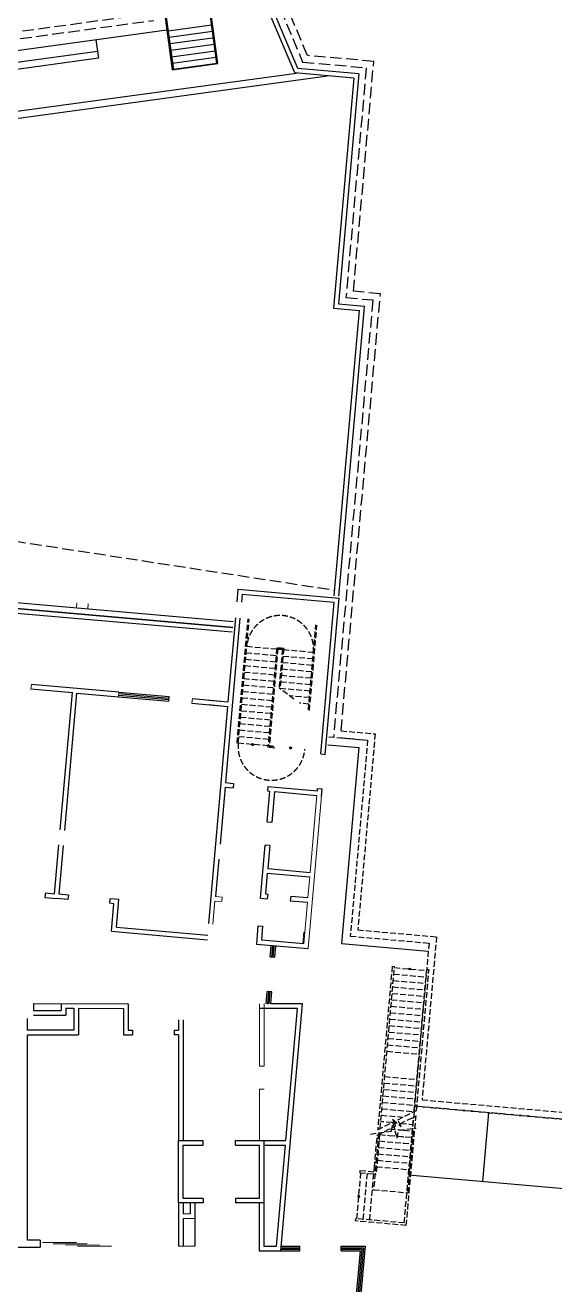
# Model space of a CAD drawing. Header units: millimetres. Extents: x 1311049 to 1489343, y -2265 to 146932.
# Drawn here: x 1399743 to 1422689, y 38219 to 92795 of the extents above; entities that cross this region are included whole.
import ezdxf

# ---------------------------------------------------------------- set-up
doc = ezdxf.new("R2010")
doc.units = ezdxf.units.MM
doc.header["$LTSCALE"] = 1000
doc.linetypes.add('DASH', pattern=[0.35, 0.25, -0.1])
doc.linetypes.add('XRE1$0$DASH', pattern=[0.35, 0.25, -0.1])
for name, color, linetype in [('A—墙体', 7, 'CONTINUOUS'), ('A—楼梯、电梯、栏杆', 50, 'CONTINUOUS'), ('A—门窗', 135, 'CONTINUOUS'), ('E1-RV-1F$0$WRV-1-01-N1$0$AUDIT_D_120618114340-341', 1, 'CONTINUOUS'), ('I—平面—门', 22, 'CONTINUOUS')]:
    doc.layers.add(name, color=color, linetype=linetype)
for name, color, linetype, lineweight in [('E1-RI-1F$0$A-DOOR-GLAZ', 1, 'CONTINUOUS', 5), ('E1-RI-1F$0$A-GLAZ', 140, 'CONTINUOUS', 5), ('E1-RI-1F$0$A-WALL', 7, 'CONTINUOUS', 5), ('E1-RV-1F$0$A-WALL', 7, 'CONTINUOUS', 5)]:
    doc.layers.add(name, color=color, linetype=linetype, lineweight=lineweight)
doc.layers.get('E1-RV-1F$0$WRV-1-01-N1$0$AUDIT_D_120618114340-341').off()
doc.layers.get('I—平面—门').off()

# ---------------------------------------------------------------- blocks, each defined once
blk = doc.blocks.new('E1-RI-1F$0$SLIDING-4_PANEL_NO_TRIM_NO')
at = {"layer": 'E1-RI-1F$0$A-DOOR-GLAZ'}
for p, q in [((102, 201), (1575, 201)), ((635, 150), (2108, 150)), ((1168, 99), (2641, 99)), ((1625, 48), (3098, 48))]:
    blk.add_line(p, q, dxfattribs=at)
blk = doc.blocks.new('E1-RV-1F$0$3')
at = {"layer": 'A—楼梯、电梯、栏杆'}
h = blk.add_hatch(color=256, dxfattribs=at)
edge = h.paths.add_edge_path()
edge.add_arc((10773785, -7567737), 20, 138.7891, 318.7891, ccw=False)
edge.add_arc((10773785, -7567737), 20, -41.2109, 138.7891, ccw=False)
blk.add_lwpolyline([(10773800, -7567750, -1), (10773770, -7567724, -1)], format="xyb", close=True, dxfattribs=at)

msp = doc.modelspace()

# ---------------------------------------------------------------- linework, layer by layer
at = {"layer": 'A—墙体'}
for p, q in [((1408960, 68362), (1408912, 67814)), ((1408960, 68362), (1413343, 67975)), ((1409142, 68145), (1409111, 67797)), ((1409142, 68145), (1413126, 67793)), ((1412545, 61219), (1413126, 67793)), ((1412744, 61201), (1413343, 67975)), ((1409049, 67100), (1408420, 59977)), ((1408850, 67117), (1408529, 63481)), ((1399994, 64035), (1401787, 63877)), ((1403797, 63900), (1400012, 64234)), ((1401261, 57925), (1401787, 63877)), ((1401460, 57907), (1401986, 63859)), ((1401986, 63859), (1403779, 63700)), ((1406967, 63419), (1408511, 63282)), ((1406985, 63618), (1408529, 63481)), ((1407681, 63355), (1408511, 63282)), ((1407698, 63555), (1408529, 63481)), ((1408511, 63282), (1408203, 59801)), ((1412545, 61219), (1412744, 61201)), ((1408203, 59801), (1407679, 53869)), ((1408402, 59778), (1408184, 57313)), ((1408402, 59778), (1408751, 59747)), ((1408420, 59977), (1408768, 59946)), ((1408768, 59946), (1408751, 59747)), ((1410226, 58262), (1410344, 59606)), ((1410262, 59814), (1410245, 59615)), ((1410245, 59615), (1410344, 59606)), ((1410262, 59814), (1412404, 59625)), ((1410544, 59589), (1410425, 58244)), ((1410544, 59589), (1412386, 59426)), ((1412404, 59625), (1412413, 59725)), ((1412413, 59725), (1412612, 59707)), ((1412583, 59383), (1412612, 59707)), ((1410425, 58244), (1410226, 58262)), ((1401017, 55160), (1401204, 57277)), ((1401216, 55143), (1401403, 57260)), ((1409935, 54974), (1410137, 57265)), ((1410337, 57248), (1410137, 57265)), ((1410337, 57248), (1410249, 56252)), ((1408127, 56665), (1407984, 55047)), ((1410249, 56252), (1412091, 56089)), ((1410231, 56053), (1410152, 55156)), ((1410231, 56053), (1412074, 55890)), ((1400618, 55196), (1400601, 54997)), ((1400618, 55196), (1401017, 55160)), ((1401614, 55108), (1401216, 55143)), ((1410152, 55156), (1410251, 55147)), ((1410251, 55147), (1410234, 54948)), ((1400601, 54997), (1401099, 54952)), ((1401597, 54908), (1401099, 54952)), ((1401614, 55108), (1401597, 54908)), ((1403407, 54949), (1403390, 54750)), ((1403589, 54732), (1403390, 54750)), ((1403806, 54914), (1403407, 54949)), ((1403483, 53537), (1403589, 54732)), ((1403700, 53719), (1403806, 54914)), ((1409935, 54974), (1410234, 54948)), ((1411247, 55059), (1411230, 54860)), ((1411230, 54860), (1411977, 54794)), ((1411247, 55059), (1411995, 54993)), ((1403483, 53537), (1407642, 53169)), ((1403700, 53719), (1407660, 53369)), ((1409829, 53779), (1409759, 52982)), ((1409829, 53779), (1410028, 53761)), ((1410028, 53761), (1409976, 53164)), ((1409759, 52982), (1412000, 52784)), ((1409976, 53164), (1411818, 53001)), ((1400100, 50401), (1404200, 50396)), ((1400100, 50401), (1400100, 50101)), ((1401300, 50400), (1401300, 50100)), ((1404200, 50396), (1404199, 49246)), ((1411760, 50390), (1410383, 50390)), ((1410817, 39690), (1411760, 50390)), ((1399849, 49251), (1399849, 49751)), ((1400099, 49901), (1401499, 49899)), ((1400100, 50101), (1401300, 50100)), ((1401500, 50199), (1401499, 49899)), ((1401500, 50199), (1401850, 50199)), ((1401850, 50199), (1401849, 49249)), ((1402050, 50199), (1402048, 49049)), ((1402050, 50199), (1404000, 50197)), ((1404000, 50197), (1403998, 49047)), ((1406392, 49693), (1406392, 49247)), ((1406593, 49693), (1406593, 44464)), ((1411544, 50190), (1409899, 50190)), ((1411325, 47718), (1411544, 50190)), ((1401849, 49249), (1399849, 49251)), ((1404199, 49246), (1404399, 49246)), ((1404399, 49246), (1404398, 49046)), ((1406199, 49247), (1406198, 49044)), ((1406199, 49247), (1406392, 49247)), ((1399838, 40151), (1399848, 49051)), ((1399848, 49051), (1402048, 49049)), ((1403998, 49047), (1404398, 49046)), ((1406392, 49044), (1406198, 49044)), ((1406392, 49044), (1406392, 44465)), ((1411038, 44465), (1411325, 47718)), ((1406387, 44465), (1407455, 44465)), ((1406387, 41765), (1406387, 44465)), ((1406587, 44265), (1407455, 44265)), ((1406587, 41965), (1406587, 44265)), ((1407455, 44265), (1407455, 44465)), ((1408855, 44265), (1408855, 44465)), ((1408855, 44465), (1410087, 44465)), ((1408855, 44265), (1409887, 44265)), ((1409887, 44265), (1409887, 41965)), ((1410087, 44465), (1410087, 41765)), ((1410087, 44465), (1411038, 44465)), ((1410087, 44265), (1411020, 44265)), ((1410633, 39890), (1411020, 44265)), ((1407455, 41765), (1406387, 41765)), ((1406389, 41765), (1406387, 39894)), ((1407455, 41965), (1406587, 41965)), ((1406590, 41765), (1406589, 41293)), ((1406890, 41764), (1406889, 41293)), ((1407090, 41764), (1407088, 39893)), ((1407455, 41965), (1407455, 41765)), ((1408855, 41965), (1408855, 41765)), ((1409887, 41965), (1408855, 41965)), ((1410087, 41765), (1408855, 41765)), ((1409887, 41765), (1409887, 39690)), ((1410087, 41765), (1410087, 39890)), ((1406589, 41093), (1406587, 39893)), ((1399091, 39852), (1400392, 39851)), ((1400392, 40151), (1399838, 40151)), ((1400392, 40151), (1400392, 39851)), ((1410087, 39890), (1410633, 39890)), ((1409887, 39690), (1410817, 39690))]:
    msp.add_line(p, q, dxfattribs=at)
at = {"layer": 'A—楼梯、电梯、栏杆'}
for p, q in [((1404882, 99875), (1405881, 92579)), ((1407897, 92225), (1407017, 98657)), ((1407949, 92212), (1407072, 98626)), ((1407819, 92793), (1405936, 92536)), ((1405877, 92577), (1368594, 87481)), ((1405880, 92580), (1406115, 90864)), ((1407857, 92516), (1405974, 92258)), ((1407862, 92234), (1406012, 91981)), ((1402807, 92156), (1402917, 91363)), ((1407933, 91961), (1406050, 91703)), ((1408047, 91129), (1407897, 92225)), ((1408096, 91136), (1407949, 92212)), ((1402877, 91660), (1396837, 90835)), ((1402917, 91363), (1396877, 90538)), ((1406088, 91426), (1407971, 91684)), ((1406126, 91149), (1408009, 91406)), ((1406115, 90864), (1408096, 91136)), ((1413979, 90500), (1411421, 90726)), ((1414196, 90681), (1411558, 90915)), ((1414196, 90681), (1413315, 80720)), ((1413979, 90500), (1413099, 80538)), ((1413099, 80538), (1414231, 80438)), ((1413126, 68074), (1414231, 80438)), ((1413315, 80720), (1414448, 80619)), ((1413325, 68057), (1414430, 80420)), ((1414430, 80420), (1414448, 80619)), ((1426010, 42116), (1416348, 42973))]:
    msp.add_line(p, q, dxfattribs=at)
at = {"layer": 'A—楼梯、电梯、栏杆', "linetype": 'ByBlock', "ltscale": 5}
for p, q in [((1411421, 90726), (1409905, 94334)), ((1411558, 90915), (1410090, 94411))]:
    msp.add_line(p, q, dxfattribs=at)
at = {"layer": 'A—楼梯、电梯、栏杆', "linetype": 'DASH', "ltscale": 2}
for p, q in [((1410797, 93503), (1411765, 91198)), ((1410797, 93503), (1411765, 91198)), ((1411972, 91481), (1411189, 93342)), ((1411972, 91481), (1411189, 93342)), ((1404976, 93261), (1368044, 88213)), ((1404976, 93261), (1368044, 88213)), ((1368322, 87948), (1405314, 93004)), ((1368322, 87948), (1405314, 93004)), ((1411765, 91198), (1414521, 90953)), ((1411765, 91198), (1414521, 90953)), ((1414847, 91226), (1411972, 91481)), ((1414847, 91226), (1411972, 91481)), ((1413966, 81264), (1414847, 91226)), ((1413966, 81264), (1414847, 91226)), ((1414521, 90953), (1413641, 80992)), ((1414521, 90953), (1413641, 80992)), ((1414807, 80889), (1413101, 61948)), ((1414807, 80889), (1413101, 61948)), ((1413427, 62220), (1415133, 81161)), ((1413427, 62220), (1415133, 81161)), ((1413641, 80992), (1414807, 80889)), ((1413641, 80992), (1414807, 80889)), ((1415133, 81161), (1413966, 81264)), ((1415133, 81161), (1413966, 81264))]:
    msp.add_line(p, q, dxfattribs=at)
at = {"layer": 'A—楼梯、电梯、栏杆', "linetype": 'XRE1$0$DASH'}
for p, q in [((1408922, 61690), (1409398, 67069)), ((1408972, 61685), (1409448, 67064)), ((1412012, 63134), (1412336, 66809)), ((1412059, 63099), (1412386, 66804)), ((1410612, 65476), (1409317, 65590)), ((1410612, 65476), (1409317, 65590)), ((1410637, 65754), (1409342, 65869)), ((1410637, 65754), (1409342, 65869)), ((1410643, 65822), (1410261, 61503)), ((1410643, 65822), (1410261, 61503)), ((1410689, 65777), (1410315, 61540)), ((1410689, 65777), (1410315, 61540)), ((1410942, 65795), (1410643, 65822)), ((1410942, 65795), (1410643, 65822)), ((1410886, 65732), (1410687, 65750)), ((1410886, 65732), (1410687, 65750)), ((1410888, 65759), (1410689, 65777)), ((1410888, 65759), (1410689, 65777)), ((1410888, 65759), (1410740, 64079)), ((1410888, 65759), (1410740, 64079)), ((1410942, 65795), (1410787, 64044)), ((1410942, 65795), (1410787, 64044)), ((1412231, 65614), (1410936, 65728)), ((1412231, 65614), (1410936, 65728)), ((1410563, 64918), (1409268, 65032)), ((1410563, 64918), (1409268, 65032)), ((1410588, 65197), (1409293, 65311)), ((1410588, 65197), (1409293, 65311)), ((1412181, 65056), (1410886, 65170)), ((1412181, 65056), (1410886, 65170)), ((1412206, 65335), (1410911, 65449)), ((1412206, 65335), (1410911, 65449)), ((1410514, 64360), (1409219, 64474)), ((1410514, 64360), (1409219, 64474)), ((1410538, 64639), (1409243, 64753)), ((1410538, 64639), (1409243, 64753)), ((1412132, 64498), (1410837, 64612)), ((1412132, 64498), (1410837, 64612)), ((1412157, 64777), (1410862, 64891)), ((1412157, 64777), (1410862, 64891)), ((1410464, 63802), (1409169, 63917)), ((1410489, 64081), (1409194, 64195)), ((1410489, 64081), (1409194, 64195)), ((1411384, 63600), (1410740, 64079)), ((1411384, 63600), (1410740, 64079)), ((1412083, 63940), (1410788, 64055)), ((1412083, 63940), (1410788, 64055)), ((1412107, 64219), (1410812, 64333)), ((1412107, 64219), (1410812, 64333)), ((1410415, 63244), (1409120, 63359)), ((1410440, 63523), (1409145, 63638)), ((1412058, 63661), (1411200, 63737)), ((1412033, 63382), (1411629, 63418)), ((1410366, 62686), (1409071, 62801)), ((1410390, 62965), (1409095, 63080)), ((1410316, 62129), (1409021, 62243)), ((1410341, 62408), (1409046, 62522)), ((1410267, 61571), (1408922, 61690)), ((1410292, 61850), (1408997, 61964)), ((1410560, 61477), (1410261, 61503)), ((1410514, 61522), (1410315, 61540)), ((1410516, 61549), (1410317, 61566)), ((1415645, 52020), (1415017, 44937)), ((1415645, 52020), (1415017, 44937)), ((1415122, 44989), (1415744, 52011)), ((1415122, 44989), (1415744, 52011)), ((1415645, 52020), (1415744, 52011)), ((1415645, 52020), (1415744, 52011)), ((1415740, 51961), (1417135, 51837)), ((1415740, 51961), (1417135, 51837)), ((1416592, 45723), (1417139, 51887)), ((1416592, 45723), (1417139, 51887)), ((1416697, 45775), (1417239, 51878)), ((1416697, 45775), (1417239, 51878)), ((1417139, 51887), (1417239, 51878)), ((1417139, 51887), (1417239, 51878)), ((1415690, 51403), (1417085, 51280)), ((1415690, 51403), (1417085, 51280)), ((1415715, 51682), (1417110, 51559)), ((1415715, 51682), (1417110, 51559)), ((1415641, 50846), (1417036, 50722)), ((1415641, 50846), (1417036, 50722)), ((1415666, 51124), (1417060, 51001)), ((1415666, 51124), (1417060, 51001)), ((1415591, 50288), (1416986, 50164)), ((1415591, 50288), (1416986, 50164)), ((1415616, 50567), (1417011, 50443)), ((1415616, 50567), (1417011, 50443)), ((1415542, 49730), (1416937, 49606)), ((1415542, 49730), (1416937, 49606)), ((1415567, 50009), (1416961, 49885)), ((1415567, 50009), (1416961, 49885)), ((1415493, 49172), (1416887, 49048)), ((1415493, 49172), (1416887, 49048)), ((1415517, 49451), (1416912, 49327)), ((1415517, 49451), (1416912, 49327)), ((1415443, 48614), (1416838, 48491)), ((1415443, 48614), (1416838, 48491)), ((1415468, 48893), (1416862, 48770)), ((1415468, 48893), (1416862, 48770)), ((1415418, 48335), (1416813, 48212)), ((1415418, 48335), (1416813, 48212)), ((1415296, 46961), (1416691, 46837)), ((1415296, 46961), (1416691, 46837)), ((1415321, 47240), (1416716, 47116)), ((1415321, 47240), (1416716, 47116)), ((1415247, 46403), (1416642, 46279)), ((1415247, 46403), (1416642, 46279)), ((1415272, 46682), (1416666, 46558)), ((1415272, 46682), (1416666, 46558)), ((1415198, 45845), (1416590, 45722)), ((1415198, 45845), (1416590, 45722)), ((1415222, 46124), (1416617, 46000)), ((1415222, 46124), (1416617, 46000)), ((1429264, 44839), (1416663, 45957)), ((1415173, 45566), (1416112, 45483)), ((1415173, 45566), (1416112, 45483)), ((1415884, 45369), (1416697, 45775)), ((1415884, 45369), (1416697, 45775)), ((1415973, 45190), (1416676, 45541)), ((1415973, 45190), (1416676, 45541)), ((1416164, 40900), (1416571, 45489)), ((1416164, 40900), (1416571, 45489)), ((1416255, 40791), (1416676, 45541)), ((1416255, 40791), (1416676, 45541)), ((1416492, 45449), (1416567, 45443)), ((1416492, 45449), (1416567, 45443)), ((1415101, 44756), (1414946, 43011)), ((1415101, 44756), (1414946, 43011)), ((1414996, 44703), (1415803, 45106)), ((1414996, 44703), (1415803, 45106)), ((1415017, 44937), (1415714, 45285)), ((1415017, 44937), (1415714, 45285)), ((1415123, 45008), (1415154, 45006)), ((1415123, 45008), (1415154, 45006)), ((1415633, 45244), (1415148, 45287)), ((1415633, 45244), (1415148, 45287)), ((1415535, 44972), (1416138, 44918)), ((1415535, 44972), (1415735, 44954)), ((1415535, 44972), (1416138, 44918)), ((1415535, 44972), (1415735, 44954)), ((1415738, 45235), (1415859, 45224)), ((1415738, 45235), (1415859, 45224)), ((1416014, 45211), (1416543, 45164)), ((1416014, 45211), (1416543, 45164)), ((1416138, 44918), (1416518, 44885)), ((1416138, 44918), (1416518, 44885)), ((1414871, 43294), (1414996, 44703)), ((1414871, 43294), (1414996, 44703)), ((1415074, 44451), (1416468, 44327)), ((1415074, 44451), (1416468, 44327)), ((1415099, 44730), (1415513, 44693)), ((1415099, 44730), (1415513, 44693)), ((1415513, 44693), (1416493, 44606)), ((1415513, 44693), (1416493, 44606)), ((1415923, 44656), (1416152, 44636)), ((1415923, 44656), (1416152, 44636)), ((1416112, 44359), (1416166, 44354)), ((1416112, 44359), (1416166, 44354)), ((1415024, 43893), (1416419, 43769)), ((1415024, 43893), (1416419, 43769)), ((1415049, 44172), (1416444, 44048)), ((1415049, 44172), (1416444, 44048)), ((1414248, 43174), (1414239, 43074)), ((1414248, 43174), (1414239, 43074)), ((1414248, 43174), (1414855, 43120)), ((1414248, 43174), (1414855, 43120)), ((1414855, 43120), (1414871, 43294)), ((1414855, 43120), (1414871, 43294)), ((1414975, 43335), (1416369, 43211)), ((1414975, 43335), (1416369, 43211)), ((1414975, 43335), (1416369, 43211)), ((1414975, 43335), (1416369, 43211)), ((1415000, 43614), (1416394, 43490)), ((1415000, 43614), (1416394, 43490)), ((1414112, 41082), (1414289, 43070)), ((1414112, 41082), (1414289, 43070)), ((1414239, 43074), (1414946, 43011)), ((1414239, 43074), (1414946, 43011)), ((1414391, 41057), (1414568, 43045)), ((1414391, 41057), (1414568, 43045)), ((1414670, 41032), (1414847, 43020)), ((1414670, 41032), (1414847, 43020)), ((1414054, 40986), (1414063, 41086)), ((1414054, 40986), (1414063, 41086)), ((1416255, 40791), (1414054, 40986)), ((1416255, 40791), (1414054, 40986)), ((1416164, 40900), (1414063, 41086)), ((1416164, 40900), (1414063, 41086))]:
    msp.add_line(p, q, dxfattribs=at)
at = {"layer": 'A—楼梯、电梯、栏杆'}
for points in [[(1412558, 103046), (1404937, 99844), (1405910, 92726)], [(1405910, 92726), (1406164, 90871)], [(1412861, 61618), (1414201, 61499), (1413450, 53007), (1417209, 52675)], [(1419570, 42688), (1419835, 45676)]]:
    msp.add_lwpolyline(points, dxfattribs=at)
msp.add_lwpolyline([(1413248, 101275), (1407017, 98657), (1408047, 91129), (1406164, 90871), (1404937, 99844), (1412512, 103026)], close=True, dxfattribs=at)
at = {"layer": 'A—楼梯、电梯、栏杆', "linetype": 'ByBlock', "ltscale": 5}
for points in [[(1398206, 91528), (1398598, 88653), (1412842, 90600)], [(1398503, 91568), (1398855, 88991), (1411499, 90720)]]:
    msp.add_lwpolyline(points, dxfattribs=at)
at = {"layer": 'A—楼梯、电梯、栏杆', "linetype": 'DASH', "ltscale": 2}
msp.add_lwpolyline([(1368594, 87481), (1376436, 73950), (1413123, 68321)], dxfattribs=at)
at = {"layer": 'A—楼梯、电梯、栏杆'}
for points in [[(1409595, 61630, 0, 0, 0), (1410035, 66606, 0, 0, 0), (1411653, 66463, 0, 0, 0), (1411427, 63909, 40, 0, 0), (1411414, 63760, 0, 0, 0)], [(1409595, 61630, 0, 0, 0), (1410035, 66606, 0, 0, 0), (1411653, 66463, 0, 0, 0), (1411427, 63909, 40, 0, 0), (1411414, 63760, 0, 0, 0)], [(1411238, 61485, 0, 0, 0), (1411369, 62960, 40, 0, 0), (1411382, 63109, 0, 0, 0)], [(1411238, 61485, 0, 0, 0), (1411369, 62960, 40, 0, 0), (1411382, 63109, 0, 0, 0)]]:
    msp.add_lwpolyline(points, format="xyseb", dxfattribs=at)
at = {"layer": 'A—楼梯、电梯、栏杆', "linetype": 'XRE1$0$DASH'}
for points in [[(1413427, 62220), (1414906, 62089), (1414155, 53597), (1417565, 53296), (1416939, 46234), (1429589, 45112)], [(1413427, 62220), (1414906, 62089), (1414155, 53597), (1417565, 53296), (1416939, 46234), (1429589, 45112)], [(1412892, 61966), (1414581, 61817), (1413830, 53325), (1417239, 53024), (1416348, 42973)], [(1413401, 61921), (1414581, 61817), (1413830, 53325), (1417239, 53024), (1416613, 45962), (1429264, 44839), (1428836, 40017)], [(1413401, 61921), (1414581, 61817), (1413830, 53325), (1417239, 53024), (1416613, 45962), (1429264, 44839), (1428836, 40017)], [(1415803, 45106), (1415659, 45394), (1416028, 45081), (1415884, 45369)], [(1415803, 45106), (1415659, 45394), (1416028, 45081), (1415884, 45369)], [(1414697, 44751), (1415620, 44875), (1415665, 45222), (1415860, 44571), (1415924, 44920), (1416684, 45007)], [(1415056, 44799), (1414838, 42339), (1416332, 42206), (1416580, 44995)]]:
    msp.add_lwpolyline(points, dxfattribs=at)
for points in [[(1416412, 51902, 0, 0, 0), (1415885, 45962, 40, 0, 0), (1415866, 45749, 0, 0, 0)], [(1416412, 51902, 0, 0, 0), (1415885, 45962, 40, 0, 0), (1415866, 45749, 0, 0, 0)], [(1414198, 42046, 0, 0, 0), (1415557, 41925, 0, 0, 0), (1415823, 44931, 40, 0, 0), (1415842, 45144, 0, 0, 0)], [(1414198, 42046, 0, 0, 0), (1415557, 41925, 0, 0, 0), (1415823, 44931, 40, 0, 0), (1415842, 45144, 0, 0, 0)]]:
    msp.add_lwpolyline(points, format="xyseb", dxfattribs=at)
for centre, start, end in [((1410789, 65768), 353.8896, 176.0066), ((1410414, 61531), 173.8896, 356.0066)]:
    msp.add_arc(centre, 1450, start, end, dxfattribs=at)
at = {"layer": 'A—门窗'}
for p, q in [((1381719, 69321), (1408756, 66961)), ((1381679, 68864), (1408716, 66504)), ((1381696, 69057), (1408733, 66697)), ((1381698, 69077), (1408734, 66717)), ((1403797, 63900), (1405988, 63706)), ((1403779, 63700), (1405971, 63507)), ((1403785, 63767), (1405977, 63573)), ((1403791, 63833), (1405983, 63639)), ((1405971, 63507), (1405988, 63706)), ((1410362, 52426), (1410406, 52925)), ((1410362, 52426), (1410561, 52409)), ((1410432, 52420), (1410476, 52919)), ((1410492, 52415), (1410536, 52913)), ((1410561, 52409), (1410605, 52907)), ((1410182, 50390), (1410230, 50932)), ((1410429, 50915), (1410230, 50932)), ((1410252, 50383), (1410300, 50926)), ((1410313, 50396), (1410360, 50921)), ((1410383, 50390), (1410429, 50915)), ((1410835, 39890), (1411638, 39890)), ((1411638, 39690), (1411638, 39890)), ((1413438, 39890), (1414468, 39890)), ((1413438, 39690), (1413438, 39890)), ((1414468, 39890), (1414256, 37495)), ((1410817, 39690), (1411638, 39690)), ((1410823, 39756), (1411638, 39756)), ((1410829, 39823), (1411638, 39823)), ((1414250, 39690), (1413411, 30224)), ((1413438, 39823), (1414396, 39823)), ((1413438, 39756), (1414323, 39756)), ((1413438, 39690), (1414250, 39690)), ((1414323, 39756), (1413904, 35039)), ((1414396, 39823), (1414184, 37434))]:
    msp.add_line(p, q, dxfattribs=at)
at = {"layer": 'E1-RI-1F$0$A-GLAZ'}
for p, q in [((1401980, 67762), (1401962, 67554)), ((1402478, 67718), (1402460, 67510))]:
    msp.add_line(p, q, dxfattribs=at)
at = {"layer": 'E1-RI-1F$0$A-WALL'}
for p, q in [((1400012, 64234), (1399994, 64035)), ((1403779, 63700), (1403797, 63900)), ((1406985, 63618), (1406967, 63419)), ((1412586, 59408), (1412000, 52784)), ((1412386, 59426), (1412091, 56089)), ((1412074, 55890), (1411995, 54993)), ((1407966, 54847), (1407878, 53851)), ((1408265, 54821), (1407966, 54847)), ((1408283, 55020), (1407984, 55047)), ((1408283, 55020), (1408265, 54821)), ((1411977, 54794), (1411818, 53001)), ((1411813, 53503), (1411769, 53005)), ((1409898, 47690), (1409901, 50390)), ((1410098, 47689), (1410101, 50389)), ((1409898, 47690), (1410098, 47689)), ((1409894, 44465), (1409897, 46690)), ((1409897, 46690), (1410097, 46690)), ((1406589, 41293), (1406889, 41293)), ((1406589, 41093), (1407089, 41093)), ((1406388, 39894), (1407088, 39893))]:
    msp.add_line(p, q, dxfattribs=at)
at = {"layer": 'E1-RV-1F$0$A-WALL'}
for p, q in [((1407681, 63355), (1408511, 63282)), ((1407698, 63555), (1408529, 63481)), ((1406587, 44265), (1407455, 44265)), ((1407455, 44265), (1407455, 44465)), ((1408855, 44265), (1408855, 44465)), ((1407455, 41965), (1407455, 41765)), ((1408855, 41965), (1408855, 41765))]:
    msp.add_line(p, q, dxfattribs=at)

# ---------------------------------------------------------------- block references
at = {"layer": 'A—楼梯、电梯、栏杆', "linetype": 'XRE1$0$DASH', "yscale": 2, "zscale": 2}
for p, xscale, rotation in [((-15563549, -20074232), 2, 84.93146036413818), ((-15563549, -20074232), 2, 84.93146036413818), ((-11759032, 22842185), -1.999999999999998, 84.93299736210159), ((-11759032, 22842185), -1.999999999999998, 84.93299736210159)]:
    msp.add_blockref('E1-RV-1F$0$3', p, dxfattribs=dict(at, xscale=xscale, rotation=rotation))
at = {"layer": 'E1-RV-1F$0$WRV-1-01-N1$0$AUDIT_D_120618114340-341'}
for p, xscale, yscale, zscale, rotation in [((18383641, 20192753), 1.999999999999998, 1.999999999999998, 1.999999999999998, 264.9482967662852), ((18383641, 20192753), 1.999999999999998, 1.999999999999998, 1.999999999999998, 264.9482967662852), ((18385635, 20192312), 1.999999999999992, 1.999999999999992, 1.999999999999992, 264.9472994357823), ((18385635, 20192312), 1.999999999999992, 1.999999999999992, 1.999999999999992, 264.9472994357823)]:
    msp.add_blockref('E1-RV-1F$0$3', p, dxfattribs=dict(at, xscale=xscale, yscale=yscale, zscale=zscale, rotation=rotation))
at = {"layer": 'I—平面—门', "rotation": 179.9322288729006}
msp.add_blockref('E1-RI-1F$0$SLIDING-4_PANEL_NO_TRIM_NO', (1403592, 40092), dxfattribs=at)

doc.saveas('drawing.dxf')
